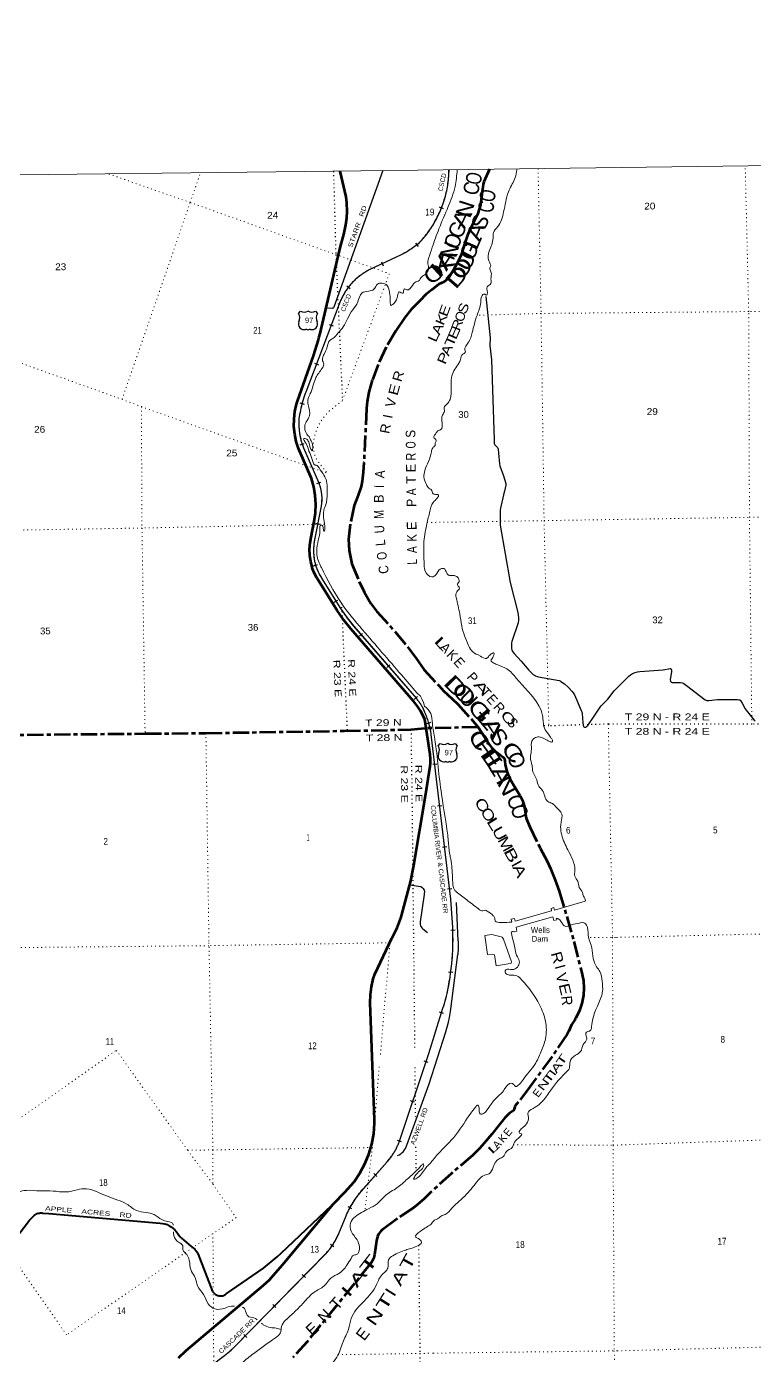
# Model space of a CAD drawing. Header units: feet. Extents: x 246606 to 497223, y 1368 to 189004.
# Drawn here: x 267330 to 286116, y 154683 to 189004 of the extents above; entities that cross this region are included whole.
import ezdxf
from ezdxf.enums import TextEntityAlignment as Align

# ---------------------------------------------------------------- set-up
doc = ezdxf.new("R2010")
doc.units = ezdxf.units.FT
doc.header["$LTSCALE"] = 70
doc.linetypes.add('DOTTED', pattern=[1.5, 0.3, -1.2])
doc.linetypes.add('LONG_DASH_SHORT_DASH', pattern=[9.9, 6, -1.2, 1.5, -1.2])
for name, color, linetype, lineweight in [('11', 7, 'LONG_DASH_SHORT_DASH', 60), ('16', 7, 'Continuous', 25), ('20', 7, 'Continuous', 70), ('26', 7, 'Continuous', 40), ('29', 7, 'Continuous', 25), ('30', 7, 'Continuous', 25), ('34', 7, 'Continuous', 25), ('39', 7, 'Continuous', 13), ('4', 7, 'Continuous', 13), ('42', 7, 'Continuous', 25), ('6', 7, 'DOTTED', 25), ('7', 7, 'DOTTED', 13)]:
    doc.layers.add(name, color=color, linetype=linetype, lineweight=lineweight)
for name, color, linetype in [('12', 7, 'Continuous'), ('27', 7, 'Continuous'), ('40', 7, 'Continuous'), ('41', 7, 'Continuous')]:
    doc.layers.add(name, color=color, linetype=linetype)

msp = doc.modelspace()

# ---------------------------------------------------------------- linework, layer by layer
at = {"layer": '11'}
msp.add_line((278984.72, 170908.08), (277609.21, 170881.47), dxfattribs=at)
for points in [[(279277.59, 185317.32), (279134.28, 184995.85), (279117.25, 184933.76), (279103.26, 184852.81), (279062.83, 184543.03), (279042.78, 184402.6), (279022.84, 184312.24), (278965.75, 184149.26), (278901.59, 184013.13), (278818.8, 183854.14), (278750.93, 183714.8), (278709.87, 183612.77), (278640.79, 183406.53), (278543.23, 183107.61), (278513.63, 183034.94), (278436.38, 182878.19), (278344.14, 182706.81), (278245.06, 182552.12), (278163.25, 182457.9), (278106.51, 182413.04), (278028.72, 182379.79), (277971.23, 182351.87), (277793.71, 182203.4), (277646.71, 182090.18), (277472.66, 181910.72)], [(277472.66, 181910.72), (277255.98, 181698.86), (277092.92, 181492.82), (276859.23, 181145.42), (276609.21, 180720.44), (276404.52, 180277.67), (276252.6, 179868.39), (276166.27, 179559.58), (276119.02, 179317.58), (276101.54, 179137.11), (276038.91, 177744.45), (276017.43, 177494.84), (275991.76, 177259.37), (275969.26, 177129.45), (275887.26, 176897.69), (275788.5, 176633.51), (275685.31, 176153.88), (275639.35, 175761.85), (275652.78, 175471.44), (275728.29, 175125.83), (275911.95, 174672.83), (276040.51, 174406.78), (276218.08, 174101.59), (276372.47, 173898.21), (276840.98, 173375), (277184.4, 172953.84), (277184.4, 172953.84), (277377.65, 172696.02), (277590.53, 172390.26)], [(277590.53, 172390.26), (277977.04, 171975.77), (278095.43, 171848.82), (278310.87, 171644.07), (278465.12, 171499.35), (278808.39, 171122.88), (278984.72, 170908.08)], [(246765.59, 170473.57), (249379.49, 170507.19), (250699.33, 170524.75), (254559.34, 170588.4), (256054.27, 170600.55), (259827.69, 170657.45), (261371.14, 170645.8), (265096.32, 170686.17), (266653.64, 170708.91), (270388.93, 170743.32), (271958.4, 170756.08), (275530.57, 170814.13), (277250.77, 170847.51), (277609.21, 170881.47)], [(278984.72, 170908.08), (279172.08, 170616.49), (279263.54, 170476.19), (279333.22, 170386.8), (279400.15, 170316.6), (279512.66, 170225.5), (279627.65, 170134.59), (279653.86, 170105.74), (279665.11, 170083.7), (279673.93, 170039.58), (279680.79, 169933.98), (279728.28, 169777.21), (279790.25, 169612.97), (279906.34, 169399.06), (280067.48, 169132.38), (280127.6, 169011.02), (280155.74, 168939.06), (280183.22, 168841.65), (280200.59, 168735.29), (280204.55, 168647.14), (280228.83, 168556.32), (280321.12, 168338.82), (280588.48, 167781.01), (280766.49, 167448), (280856.78, 167259.01), (280976.82, 166955.04), (281074.28, 166670.21), (281271.12, 166020.52)], [(281271.12, 166020.52), (281454.01, 165377.2), (281672.02, 164522.59), (281702.61, 164360.32), (281712.9, 164164.51), (281701.31, 163990.79), (281658.91, 163773.67), (281598.67, 163590.26), (281509.01, 163392.11), (281484, 163347.01), (281391.51, 163221.44), (281324.88, 163055.47), (281281.58, 162978.37), (280892.74, 162402.46), (280320.45, 161620.87), (280021.44, 161226.81), (279940.44, 161130.66), (279929.63, 161108.96), (279915.06, 161030.86), (279899.84, 161004.87), (279783.83, 160930.28), (279675.77, 160815.69), (279505.93, 160605.63), (279342.15, 160395.16), (279144.04, 160161.71), (279025.37, 160033.11), (278844.72, 159859.07), (278299.97, 159384.56), (277757.66, 158891.31)], [(277757.66, 158891.31), (277589.03, 158725.84), (277410.46, 158569.87), (277315.29, 158498.76), (276867.36, 158195.2), (276523.35, 157939.79), (276474.72, 157896.06), (276436.77, 157845.35), (276414.64, 157817.23), (276385.95, 157754.59), (276359.35, 157642.1), (276312.38, 157280.68), (276282.42, 157176.01), (276226.15, 157075.83), (276226.15, 157075.83), (274570.83, 155033.26), (274201.3, 154629.92)]]:
    msp.add_lwpolyline(points, dxfattribs=at)
at = {"layer": '16'}
for p, q in [((274350.19, 181593.51), (274401.5, 181652.27)), ((274593.26, 181658.24), (274592.98, 181658.04)), ((274785.35, 181652.36), (274836.74, 181593.51)), ((277956.08, 170429.12), (278007.39, 170487.88)), ((278199.15, 170493.85), (278198.87, 170493.65)), ((278391.24, 170487.97), (278442.63, 170429.12))]:
    msp.add_line(p, q, dxfattribs=at)
for centre, radius, start, end in [((274157.21, 181482.88), 222.05, 332.97043, 29.75871), ((274492.58, 181809.93), 182.07, 239.97227, 303.45418), ((274694.36, 181809.43), 181.52, 236.33975, 300.08743), ((274694.35, 181809.93), 182.07, 236.54582, 236.59441), ((275029.71, 181482.88), 222.05, 150.24129, 207.02957), ((274496.4, 181327.98), 151.42, 159.09177, 283.81923), ((274690.52, 181327.98), 151.42, 256.18077, 20.90823), ((277763.1, 170318.49), 222.05, 332.97043, 29.75871), ((278098.47, 170645.54), 182.07, 239.97227, 303.45418), ((278300.25, 170645.04), 181.52, 236.33975, 300.08743), ((278300.24, 170645.54), 182.07, 236.54582, 236.59441), ((278635.6, 170318.49), 222.05, 150.24129, 207.02957), ((278102.29, 170163.59), 151.42, 159.09177, 283.81923), ((278296.41, 170163.59), 151.42, 256.18077, 20.90823)]:
    msp.add_arc(centre, radius, start, end, dxfattribs=at)
for centre, major_axis, start_param, end_param in [((274551.74, 181129.16), (-19.56, 51.67), 4.95877769, 6.28318531), ((274635.19, 181129.16), (19.56, 51.67), 0, 1.32637542), ((278157.63, 169964.77), (-19.56, 51.67), 4.95877769, 6.28318531), ((278241.08, 169964.77), (19.56, 51.67), 0, 1.32637542)]:
    msp.add_ellipse(centre, major_axis=major_axis, ratio=0.929097, start_param=start_param, end_param=end_param, dxfattribs=at)
at = {"layer": '20'}
for points in [[(275404.03, 183218.84), (275458.1, 183420.83), (275519.38, 183637.24), (275570.73, 183881.61), (275592.36, 184065.55), (275603.17, 184227.86), (275595.96, 184451.48), (275577.94, 184606.58), (275423.04, 185269.62)], [(277606.43, 171106.36), (277555.13, 171219.61), (277496.53, 171333.13), (277412.7, 171463.3), (277315.73, 171583.99), (275695.17, 173450.31), (275519.91, 173671.42), (275348.56, 173919.56), (274862.24, 174701.16), (274819.7, 174768.8), (274755.3, 174892.79), (274714.02, 174997.83), (274704.21, 175022.81), (274698.02, 175047.83), (274664.72, 175182.53), (274642.14, 175345.48), (274636.73, 175509.9), (274648.53, 175673.98), (274672.73, 175815.18), (274756.21, 176218.68), (274787.91, 176443.34), (274795.94, 176670.09), (274780.24, 176896.43), (274740.96, 177119.88), (274681.74, 177328.62), (274348.64, 178104.56), (274289.8, 178290.14), (274250.67, 178480.85), (274231.7, 178674.6), (274233.08, 178869.28), (274254.8, 179062.74), (274296.63, 179252.88), (274320.24, 179331.71), (274734.62, 180504.37), (274864.32, 180914.02), (274876.97, 180963.98), (274908.21, 181080.53), (275404.03, 183218.84)], [(277630.81, 169137.54), (277747.37, 169902.61), (277755.22, 169982), (277756.21, 170093.98), (277745.49, 170205.45), (277606.43, 171106.36)], [(275250.51, 158593.84), (275251.41, 158594.91), (275547.47, 158899.79), (275782.15, 159164.1), (275934.94, 159388.74), (276063.42, 159628.13), (276166.17, 159879.62), (276242.07, 160140.49), (276290.28, 160407.85), (276310.28, 160678.79), (276310.56, 160774.57), (276201.42, 163790.82), (276204.98, 163998.78), (276230.26, 164205.23), (276276.98, 164407.91), (276316.81, 164531.54), (276755.07, 165456.91), (276762.19, 165470.08), (276892.58, 165730.27), (276995.06, 166002.65), (277005.95, 166037.73), (277244.12, 166940.14), (277319.8, 167296.7), (277630.81, 169137.54)], [(271252.01, 154622.64), (271452.05, 154807.81), (273436.66, 156489.59), (273595.82, 156635.73), (273703.65, 156754.59), (273932.64, 157023.38), (275250.51, 158593.84)]]:
    msp.add_lwpolyline(points, dxfattribs=at)
at = {"layer": '26'}
msp.add_lwpolyline([(265102.51, 155164.94), (267405.22, 158171.92), (267453.67, 158230.16), (267521.54, 158297.72), (267523.58, 158299.38), (267547.97, 158317), (267574.07, 158331.97), (267601.59, 158344.13), (267630.23, 158353.34), (267659.68, 158359.52), (267689.62, 158362.58), (267719.71, 158362.49), (267749.62, 158359.26), (267903.71, 158346.1), (270775.01, 158100.83), (270836.45, 158093.49), (270896.78, 158079.76), (270955.34, 158059.81), (271011.5, 158033.84), (271064.64, 158002.14), (271114.17, 157965.07), (271159.56, 157923.01), (271200.3, 157876.45), (271227.62, 157837.69), (271244.12, 157812.52), (271261.85, 157787.69), (271262.34, 157787.01), (271295.55, 157747.95), (271332.67, 157712.58), (271571.87, 157506.31), (271642.67, 157451.61), (271671.95, 157424.66), (271698.26, 157394.8), (271721.3, 157362.34), (271740.82, 157327.66), (271748.16, 157311.96), (272133.04, 156333.73), (272138.17, 156325.4), (272152.5, 156305.52), (272168.84, 156287.25), (272186.99, 156270.79), (272206.77, 156256.32), (272227.95, 156243.99), (272250.3, 156233.94), (272273.59, 156226.28), (272297.54, 156221.1), (272321.9, 156218.46), (272346.41, 156218.37), (272370.8, 156220.85), (272394.79, 156225.86), (272418.12, 156233.35), (272440.54, 156243.24), (272461.81, 156255.42), (272481.69, 156269.75), (273443.33, 156939.58), (273798.55, 157228.2), (273902.05, 157324.79), (275200.51, 158553.21), (275250.51, 158593.84)], dxfattribs=at)
at = {"layer": '29'}
for p, q in [((278468.89, 165394.35), (278425.66, 166381.99)), ((278273.73, 163563.21), (278459.64, 165039.77)), ((277146.12, 160115.59), (277722.94, 161695.15))]:
    msp.add_line(p, q, dxfattribs=at)
for points in [[(276523.07, 185283.16), (275257.81, 181757.58), (275248.66, 181741.95), (275239.37, 181734.51), (275228.21, 181728.93), (275213.71, 181725.16), (275059.46, 181732.83)], [(279179.89, 182029.17), (279294.11, 180967.32), (279290.24, 180763.76), (279328.84, 180396.66), (279399.2, 178339.93)], [(279399.2, 178339.93), (279398.27, 178240.27), (279403.8, 178216.34), (279412.98, 178199.78), (279483.89, 178130.05), (279493.91, 178115.12), (279501.26, 178089.36), (279512.23, 177984.74), (279538.05, 177710.25), (279546.76, 177657.98), (279637.68, 177399.4), (279697.14, 177199.55), (279698.98, 177173.79), (279696.33, 177157.15), (279662.17, 177006.74)], [(279662.17, 177006.74), (279640.1, 176909.57), (279559.21, 176566.47), (279551.73, 176511.02), (279550.94, 176171.72), (279556.08, 176123.97), (279811.27, 174646.89), (280011.46, 173867.58), (280025.45, 173742.46), (280025.45, 173668.85), (280017.72, 173607.52), (279857.17, 173119.5), (279848.9, 173083.62), (279842.85, 172999.87), (279844.3, 172942.83), (279856.25, 172903.26), (279875.57, 172863.7), (279911.54, 172807.95), (280093.11, 172613.31), (280248.1, 172431.69)], [(280248.1, 172431.69), (280286.8, 172386.34), (280406.16, 172270.19), (280436.51, 172249.02), (280465.02, 172233.38), (280510.08, 172215.9), (280546.97, 172205.32), (281076.53, 172112.84), (281105.96, 172101.79), (281123.54, 172092.88), (281212.63, 172028.18), (281307.09, 171938.54), (281414.93, 171827.58), (281438.84, 171796.3), (281468.5, 171746.04), (281648.5, 171339.89), (281658.63, 171307.68), (281668.45, 171261.02), (281686.79, 171019.02), (281699.09, 170948.81), (281713.8, 170919.37), (281727.19, 170911.94), (281748.75, 170906.49), (281763.46, 170908.33), (281780.01, 170919.37), (281794.72, 170932.25), (281813.83, 170951.71), (281976.9, 171196.61), (282131.29, 171429.14), (282158.09, 171463.57), (282331.3, 171633.83), (282500.44, 171848.45), (282786.59, 172140.8)], [(282786.59, 172140.8), (282873.02, 172229.11), (282916.61, 172262.81), (282968.1, 172292.26), (283041.67, 172325.39), (283100.7, 172340.57), (283155.69, 172347.47), (283757.76, 172390.9), (283943.17, 172428.04), (283952.96, 172427.53), (283958.48, 172422), (283971.35, 172401.76), (283975.03, 172390.72), (283973.47, 172349.24), (283945.43, 172133.73), (283951.12, 172099.94), (283956.64, 172088.9), (283969.52, 172074.18), (283975.96, 172067.74), (283995.88, 172062.87), (284207.52, 172063.56), (284252.74, 172057.62), (284273.9, 172049.33), (284296.88, 172035.53), (284360.78, 171983.99), (284843.12, 171612.25), (284867.03, 171603.05), (284887.18, 171597.73), (284936.91, 171595.69), (285163.31, 171624.23), (285677.3, 171621.02), (285715.79, 171618.69), (285738.78, 171614.09), (285757.17, 171597.53), (285804.36, 171531.54), (285879.47, 171386.81), (285907.31, 171347.47), (286111.2, 171086.83), (286131.43, 171072.11)], [(277217.86, 166840.25), (277501.94, 166789.81), (277539.12, 166767.49), (277565.14, 166741.45), (277591.17, 166700.52), (277598.6, 166678.2), (277591.17, 166585.19), (277490.78, 165878.32), (277490.78, 165811.35), (277498.22, 165777.87), (277527.96, 165729.5), (277557.71, 165699.74), (277674.54, 165605.16)], [(278468.89, 165394.35), (278473.32, 165205.44), (278459.64, 165039.77)], [(277722.94, 161695.16), (278152.86, 163041.8), (278220.78, 163288.1), (278248.37, 163409.13), (278273.73, 163563.21)]]:
    msp.add_lwpolyline(points, dxfattribs=at)
msp.add_arc((276740.39, 160235.56), 423.09, 292.68008, 343.52804, dxfattribs=at)
at = {"layer": '34'}
for p, q in [((278093.11, 184300.43), (277990.08, 184340.67)), ((277368.33, 183409.79), (277439.32, 183324.97)), ((276486.72, 182928.91), (276534, 182828.92)), ((275596.04, 182309.48), (275684.47, 182243.04)), ((275140.88, 181311.97), (275244.24, 181272.59)), ((274761.56, 180309.1), (274864.92, 180269.71)), ((274385.9, 179285.27), (274492.48, 179255.67)), ((274393.19, 178199.26), (274498.15, 178234.15)), ((274819.11, 177198.89), (274922.83, 177237.3)), ((274791.35, 176175.34), (274899.86, 176153.87)), ((274733.63, 175079.16), (274840.64, 175107.15)), ((275269.43, 174134.58), (275363.35, 174193.01)), ((275920.78, 173257.43), (276004.3, 173329.95)), ((276625.74, 172449.54), (276709.26, 172522.06)), ((277335.66, 171627.98), (277419.18, 171700.5)), ((277765.55, 171026.41), (277659.61, 170994.6)), ((277921.96, 169957.39), (277812.13, 169944.29)), ((278047.9, 168878.92), (277938.07, 168865.83)), ((278177.41, 167814.56), (278067.58, 167801.47)), ((278303.35, 166736.09), (278193.52, 166723)), ((278389.79, 165662.85), (278279.23, 165659.53)), ((278331.67, 164571.24), (278221.94, 164585.17)), ((278093.37, 163518.09), (277987.76, 163550.95)), ((277694.82, 162247.72), (277590, 162283.02)), ((277345.78, 161219.55), (277240.96, 161254.86)), ((277006.02, 160202.59), (276901.2, 160237.9)), ((276373.65, 159304.54), (276290.71, 159377.72)), ((275728.1, 158467.63), (275630.98, 158520.57)), ((275261.41, 157483.48), (275170.42, 157546.37)), ((274525.86, 156692.4), (274446.75, 156769.71)), ((273765.07, 155917.7), (273685.97, 155995.01)), ((273017.52, 155149.06), (272938.41, 155226.37))]:
    msp.add_line(p, q, dxfattribs=at)
at = {"layer": '34', "lineweight": 13}
for p, q in [((276867.58, 183046.96), (276173.22, 182718.58)), ((275425.72, 181901.96), (274535.79, 179566.29)), ((274477.53, 178123.84), (274863.91, 177238.13)), ((274925.06, 176575.62), (274770.42, 175793.81)), ((274945.26, 174756.91), (275431.04, 173976.1)), ((278075.92, 163650.86), (277716.87, 162496.95)), ((277711.23, 162472.22), (276943.83, 160193.73)), ((275578.36, 158291.6), (275388.37, 157827.94)), ((275059.89, 157319.1), (272681.24, 154885.26))]:
    msp.add_line(p, q, dxfattribs=at)
at = {"layer": '34'}
for points in [[(277454.16, 183405.08), (277491.06, 183442.46), (277528.93, 183484.22), (277554.38, 183520.11), (277586.07, 183557.01), (277616.76, 183594.46), (277646.67, 183632.31), (277676.37, 183670.73), (277705.07, 183709.72), (277732.99, 183749.1), (277760.5, 183789.25), (277787.02, 183829.58), (277813.14, 183870.29), (277838.47, 183911.77), (277862.81, 183953.44), (277886.55, 183995.67), (277909.69, 184038.1), (277932.04, 184081.29), (277953.61, 184124.47), (277974.37, 184168.41), (277994.36, 184212.36), (278013.74, 184256.87), (278032.13, 184301.55), (278049.73, 184346.62), (278066.75, 184391.88), (278082.77, 184437.7), (278098.19, 184483.71), (278112.64, 184529.89), (278126.49, 184576.26), (278139.16, 184623), (278151.23, 184669.93), (278162.53, 184716.85), (278173.02, 184764.13), (278182.54, 184811.6), (278191.27, 184859.44), (278199.4, 184907.08), (278206.35, 184955.09), (278212.52, 185003.08), (278218.1, 185051.27), (278222.7, 185099.22), (278226.3, 185147.77), (278229.33, 185196.09), (278231.18, 185244.4), (278232.63, 185292.69), (278233.56, 185304.34)], [(277454.16, 183405.14), (277333.74, 183314.16), (277300.1, 183289.73), (277266.07, 183266.18), (277231.87, 183243.07), (277196.93, 183220.42), (277161.95, 183198.51), (277126.45, 183177.17), (277090.35, 183156.6), (277054.3, 183136.56), (277017.73, 183117.08), (276980.57, 183098.38), (276943.44, 183080.22), (276906.03, 183062.7), (276868.04, 183045.96), (276173.7, 182717.59), (276156.06, 182708.62), (276132.14, 182695.88), (276108.25, 182682.79), (276084.88, 182669.33), (276061.62, 182655.32), (276038.61, 182641.05), (276015.76, 182626.38), (275993.37, 182611.19), (275971.02, 182595.66), (275949.04, 182579.81), (275927.39, 182563.5), (275906.1, 182546.88), (275885, 182529.84), (275864.12, 182512.55), (275843.71, 182494.75), (275823.52, 182476.69), (275803.67, 182458.16), (275784.03, 182439.37), (275764.92, 182420.22), (275746.04, 182400.8), (275727.54, 182381.08), (275709.35, 182360.88), (275691.59, 182340.51), (275674.03, 182319.75), (275657.02, 182298.75), (275640.2, 182277.36), (275623.95, 182255.73), (275607.93, 182233.85), (275592.35, 182211.78), (275577.09, 182189.27), (275562.41, 182166.53), (275548.01, 182143.66), (275533.93, 182120.34), (275520.34, 182097), (275507.13, 182073.34), (275494.44, 182049.29), (275482.08, 182025.29), (275470.12, 182000.97), (275458.67, 181976.27), (275447.57, 181951.6), (275436.9, 181926.77), (275426.74, 181901.56), (274536.82, 179565.9), (274522.24, 179526.99), (274503.76, 179473.87), (274485.91, 179420.67), (274468.92, 179366.7), (274452.95, 179312.91), (274437.88, 179258.66), (274424.06, 179203.92), (274410.91, 179149.4), (274398.68, 179094.44), (274387.68, 179038.98), (274377.36, 178983.75), (274368.01, 178928.38), (274359.89, 178872.56), (274359.37, 178863.7), (274357.78, 178833.47), (274356.9, 178803.33), (274356.41, 178773.15), (274356.46, 178743.01), (274357.12, 178712.74), (274358.27, 178682.67), (274359.87, 178652.4), (274362.11, 178622.38), (274364.79, 178592.17), (274368.12, 178562.22), (274371.84, 178532.22), (274376.04, 178502.43), (274380.84, 178472.51), (274386.3, 178442.83), (274392.07, 178413.29), (274398.45, 178383.62), (274405.26, 178354.3), (274412.6, 178325.01), (274420.66, 178295.81), (274428.97, 178266.9), (274437.84, 178238.02), (274447.4, 178209.25), (274457.23, 178180.75), (274467.54, 178152.45), (274478.55, 178124.26)], [(274478.55, 178124.26), (274864.93, 177238.55), (274872.41, 177219.68), (274879.41, 177200.76), (274886.1, 177181.72), (274892.62, 177162.47), (274898.65, 177143.16), (274904.33, 177123.82), (274909.83, 177104.31), (274914.86, 177084.7), (274919.52, 177065.09), (274923.91, 177045.24), (274927.88, 177025.47), (274931.64, 177005.61), (274934.98, 176985.58), (274937.9, 176965.64), (274940.49, 176945.56), (274942.83, 176925.52), (274944.75, 176905.29), (274946.35, 176885.19), (274947.53, 176864.92), (274948.41, 176844.77), (274948.96, 176824.5), (274949.11, 176804.31), (274948.89, 176784.1), (274948.41, 176763.91), (274947.46, 176743.65), (274946.25, 176723.41), (274944.63, 176703.26), (274942.74, 176683.13), (274940.35, 176663.04), (274937.7, 176642.98), (274934.74, 176623.04), (274931.42, 176603.08), (274927.69, 176583.2), (274926.14, 176575.41), (274771.5, 175793.59), (274768.25, 175778.73), (274763.37, 175753.59), (274758.73, 175728.22), (274754.58, 175702.9), (274750.93, 175677.49), (274747.74, 175652.12), (274744.95, 175626.59), (274742.49, 175601.04), (274740.68, 175575.46), (274739.2, 175549.85), (274738.24, 175524.15), (274737.6, 175498.43), (274737.57, 175472.81), (274737.87, 175447.16), (274738.62, 175421.56), (274739.91, 175395.86), (274741.59, 175370.34), (274743.66, 175344.66), (274746.27, 175319.21), (274749.27, 175293.61), (274752.81, 175268.25), (274756.68, 175242.85), (274760.95, 175217.64), (274765.74, 175192.34), (274771.07, 175167.26), (274776.68, 175142.3), (274782.81, 175117.24), (274789.28, 175092.49), (274796.22, 175067.79), (274800.93, 175052.24), (274811.43, 175024.82), (274822.51, 174997.76), (274834.07, 174970.87), (274845.99, 174943.95), (274858.48, 174917.42), (274871.39, 174891.22), (274884.68, 174864.99), (274898.52, 174839.16), (274912.8, 174813.64), (274927.59, 174788.16), (274942.74, 174763.17), (274946.2, 174757.49), (275431.96, 173976.7), (275602.88, 173729.18), (275773, 173514.88), (277392.07, 171650.27), (277405.85, 171634.1), (277419.17, 171617.72), (277432.21, 171601.1), (277445.15, 171584.23), (277457.65, 171567.13), (277469.79, 171549.89), (277481.83, 171532.39), (277493.42, 171514.67), (277504.66, 171496.81), (277515.7, 171478.61), (277526.29, 171460.37), (277536.71, 171441.96), (277546.77, 171423.24), (277556.39, 171404.46), (277565.73, 171385.45), (277574.81, 171366.37), (277583.53, 171346.97), (277604.04, 171299.45)], [(277713.2, 162481.46), (278074.87, 163651.2), (278095.68, 163713.47), (278114.96, 163775.85), (278133.15, 163838.59), (278150.77, 163901.93), (278166.84, 163965.4), (278181.73, 164028.89), (278196.02, 164092.96), (278203.22, 164129.35), (278219.65, 164213.92), (278240.6, 164329.52), (278259.43, 164446.33), (278275.58, 164562.99), (278290.38, 164679.59), (278303.08, 164797.4), (278313.79, 164914.42), (278322.44, 165032), (278328.35, 165150.09), (278332.96, 165267.43), (278335.5, 165385.32), (278335.3, 165503.73), (278333.8, 165621.39), (278330.27, 165738.92), (278324, 165856.97), (278280.69, 166464.89), (277773.33, 170720.86), (277769.02, 170753.5), (277763.98, 170785.86), (277758.39, 170818.16), (277752.39, 170850.59), (277745.68, 170882.74), (277738.43, 170914.63), (277730.77, 170946.66), (277722.41, 170978.41), (277713.49, 171009.9), (277704.01, 171041.5), (277693.99, 171072.68), (277683.62, 171103.79), (277672.5, 171134.81), (277660.87, 171165.39), (277648.66, 171195.91), (277636.12, 171226.18), (277622.82, 171256.36), (277609.2, 171286.11), (277604.04, 171299.46)], [(276907.46, 160103.36), (276917.02, 160126.06), (276926.16, 160149.12), (276934.9, 160172.14), (276942.79, 160194.09), (277713.2, 162481.51)], [(270003.33, 152839.45), (272441.84, 154683.45), (272484.49, 154716.47), (272526.14, 154750.28), (272567.24, 154784.83), (272608.2, 154820.05), (272648.17, 154856.06), (272680.47, 154886.05), (275059.09, 157319.86), (275079.06, 157341.33), (275098.42, 157363.13), (275117.42, 157385.29), (275136.3, 157407.8), (275154.56, 157430.64), (275172.36, 157453.71), (275190, 157477.12), (275207.06, 157500.87), (275223.64, 157524.86), (275239.96, 157549.3), (275255.69, 157573.85), (275271.17, 157598.62), (275286.16, 157623.84), (275300.56, 157649.18), (275314.59, 157674.86), (275328.26, 157700.64), (275341.45, 157726.89), (275354.16, 157753.12), (275366.39, 157779.81), (275378.14, 157806.49), (275387.35, 157828.36), (275577.35, 158292.04), (275597.36, 158336.31), (275618.27, 158379.87), (275639.95, 158423.09), (275662.24, 158466.34), (275685.43, 158508.89), (275709.27, 158550.83), (275733.73, 158592.8), (275759.09, 158634.08), (275785.1, 158674.76), (275811.99, 158715.36), (275839.4, 158755.1), (275867.33, 158794.62), (275896.27, 158833.7), (275925.74, 158871.93), (275955.97, 158909.81), (275986.61, 158947.23), (276018.25, 158984.18), (276029.84, 158997.42), (276637.19, 159685.74), (276687.17, 159747.42), (276703.08, 159766.44), (276718.45, 159785.69), (276733.52, 159805.23), (276748.44, 159825.05), (276762.85, 159845.13), (276776.84, 159865.38), (276790.7, 159885.92), (276804.04, 159906.72), (276816.97, 159927.68), (276829.66, 159949.02), (276841.85, 159970.43), (276853.82, 159992.02), (276865.35, 160013.97), (276876.38, 160035.98), (276887.1, 160058.27), (276897.49, 160080.63), (276907.46, 160103.36)]]:
    msp.add_lwpolyline(points, dxfattribs=at)
at = {"layer": '34', "lineweight": 13}
for points in [[(275602, 173728.52), (275772.15, 173514.18), (277391.24, 171649.55)], [(277774.42, 170721), (278281.79, 166464.99), (278325.1, 165857.04)], [(276688.02, 159746.72), (276638.03, 159685.03), (276030.67, 158996.69)]]:
    msp.add_lwpolyline(points, dxfattribs=at)
for centre, radius, start, end in [((275458.36, 185337.89), 2775.64, 316.06841, 359.36216), ((275923.73, 185223.27), 2372.16, 293.44622, 310.16316), ((276870.61, 181329.79), 1554.06, 116.66391, 158.39671), ((277554.66, 178426.54), 3226.86, 159.31624, 172.05298), ((276086.72, 178762.85), 1731.42, 176.36331, 201.6579), ((273790.01, 176804.93), 1157.98, 348.57842, 21.96857), ((276208.04, 175479.36), 1471.61, 167.66184, 196.88675), ((276373.15, 175643.93), 1680.97, 200.62212, 211.84878), ((311677.88, 198823.09), 43945.49, 214.4304, 214.82268), ((276473.18, 170858.17), 1212.07, 21.28234, 40.76163), ((275906.72, 170485.11), 1882.54, 7.19857, 25.68541), ((271580.4, 165460.42), 6756.35, 348.63606, 3.36544), ((274524.48, 164860.51), 3751.8, 341.19076, 348.75889), ((275606.63, 160662.27), 1416.91, 319.74742, 340.69022), ((278113.15, 157163.18), 2774.62, 138.63773, 156.00254), ((273838.63, 158467.93), 1676.69, 316.75058, 337.56116), ((270569.08, 157131.17), 3083.07, 307.41987, 313.2422)]:
    msp.add_arc(centre, radius, start, end, dxfattribs=at)
at = {"layer": '39'}
msp.add_line((281748.77, 166418.26), (280960.35, 166185.29), dxfattribs=at)
msp.add_lwpolyline([(277402.31, 171799.17), (277497.12, 171710.68), (277544.52, 171622.19), (277572.97, 171543.18), (277601.93, 171455.9)], dxfattribs=at)
msp.add_lwpolyline([(279223.44, 165040.93), (279154.41, 165530.45), (279337.37, 165555.2), (279575.81, 165497.95), (279604.19, 165484.22), (279643.16, 165432.28), (279848.36, 164851.8), (279840.79, 164815.36), (279814.78, 164802.89), (279446.99, 164743.28), (279408.93, 165027.36)], close=True, dxfattribs=at)
for points in [[(278444.58, 185306.77), (278388.48, 184870.69), (278214.17, 184353.57), (277972.15, 183778.98), (277801.3, 183304.29), (277712.2, 183040.66), (277685.69, 182915.15), (277705.69, 182776.15), (277680.81, 182678.92), (277623.28, 182613.53), (277527.65, 182535.5), (277485.99, 182488.5), (277473.21, 182444.82), (277466.04, 182443.36)], [(279990.78, 185326.22), (279926.76, 185059.58), (279842.32, 184898.95), (279767.99, 184734.43), (279644.05, 184215.98), (279488.09, 183832.33), (279383.34, 183683.53), (279371.17, 183540.05), (279272.95, 183205.64), (279258.2, 182955.15), (279308.49, 182810.52), (279284.86, 182769.82), (279316.4, 182671.35), (279314.98, 182477.56), (279312.45, 182366.51), (279220.88, 182286.52), (279213.8, 182213.76), (279225.04, 182127.12), (279205.66, 182070.34), (279138.85, 182095.65), (279079.14, 182042.34), (279051.19, 181874.42), (278956.97, 181542.09), (278832, 181100.33), (278793.55, 180964.56), (278667.52, 180750.87), (278642.29, 180679.88), (278653.61, 180587.19), (278593.77, 180543.97), (278527.2, 180401.75), (278338.31, 180070.12), (278287.14, 179681.87), (278261.03, 179376.72), (278184.07, 179258.58), (278104.8, 179162.61), (278116.06, 179073.96), (278063.08, 178970.28), (278055.78, 178764.3), (278017.81, 178592.2), (277945.72, 178560.93), (277892.28, 178491.56), (277870.5, 178463), (277843.18, 178398.03), (277900.71, 178314.05), (277879.53, 178241.09), (277872.29, 178180.44), (277812.62, 178125.11), (277779.82, 178017.68), (277607.06, 177534.89), (277587.08, 177373.13), (277648.15, 177176.17), (277713.89, 177080.2), (277768.67, 177050.69), (277824.59, 176936.41), (277905.36, 176921.38), (277964.06, 176900), (277934.8, 176828.94), (277823.52, 176716.38), (277728.44, 176448.63), (277652.34, 176116.55), (277582.12, 175647.29), (277588.26, 175191.21), (277621.89, 174937.35), (277793.06, 174790.36), (277893.07, 174842.21), (278001.84, 174991.07), (278098.34, 175004.52), (278174.34, 174894.56), (278239.68, 174828.86), (278364.62, 174824.54), (278449.74, 174785.35), (278480.6, 174737.34), (278495.64, 174666.9), (278452.13, 174607.76), (278503.91, 174501.5), (278432.67, 174407.66), (278420.61, 174256.11), (278510.89, 173833.49), (278561.39, 173523.35), (278739.41, 173017.17), (278844.37, 172851.1), (279043.16, 172746.88), (279199.06, 172686.48), (279264.7, 172747.94), (279350.4, 172815.74), (279392.52, 172828.43), (279387.3, 172767.81), (279328.32, 172660.01), (279314.58, 172633.58), (279392.03, 172566.03), (279493.4, 172516.98), (279728.41, 172415.28), (279967.28, 172176.38), (280550.9, 171463.9), (280646.99, 171208.89), (280697.68, 170884.63), (280798.44, 170730.6)], [(277466.04, 182443.36), (277349.07, 182390.96), (277225.24, 182234.68), (277146.89, 182201.78), (277072.18, 182225.37), (277062.43, 182178.91), (277046.75, 182116.27), (277002.36, 182125.99), (276949.78, 182153.8), (276914.01, 182082.93), (276876.7, 181943.48), (276798.84, 181842.02), (276738.66, 181803.22), (276717.81, 181903.88), (276700.03, 182139.67), (276634.33, 182314.57), (276506.95, 182378.06), (276388.26, 182350.88), (276296.49, 182221.08), (276153.79, 182171.52), (275980.86, 182121.72), (275879.72, 181891.01), (275748.15, 181690.3), (275614.78, 181459.33), (275505.45, 181246.71), (275371.54, 181092.36), (275235.54, 180948.08), (275153.29, 180897), (275109.7, 180791.79), (275020.89, 180564.62), (274974.81, 180463.93), (274965.37, 180399.41), (275000.42, 180286.76), (274934.94, 180143.06), (274785.47, 179907.92), (274653.15, 179527.74), (274595.65, 179394.18), (274596.77, 179234.88), (274632.99, 178954.88), (274547.49, 178792.86), (274515.8, 178713.96), (274551.6, 178494.45), (274619.84, 178415.54)], [(274619.84, 178415.54), (274647.05, 178359.77), (274700.25, 178243.25), (274715.12, 178134.47), (274699.6, 178049.65), (274658.88, 178109.82), (274611.38, 178274.79), (274540.27, 178358.9), (274489.86, 178364.54), (274545.19, 178231.9), (274619.06, 178040.93), (274696.97, 177849.99), (274782.8, 177677.27), (274829.23, 177665.55), (274867.75, 177622.71)], [(274867.75, 177622.71), (274909.1, 177556.69), (275074.02, 177264.58), (275089.64, 177048.93), (275067.82, 176711.99), (275000.78, 176503.75), (274996.99, 176309.97), (275012, 176216.44)], [(275012, 176216.44), (275027.52, 176060.9), (275014.07, 175968.03), (274985.32, 176044.42), (274964.65, 176118.87), (274928.33, 176126.64), (274897, 175997.32), (274860.52, 175740.93), (274818.25, 175448.18), (274897.14, 175116.1), (274938.12, 175032.57)], [(274938.12, 175032.57), (275440.52, 174135.87), (276001.61, 173424.57), (277005.11, 172261.12), (277402.31, 171799.17)], [(278329.3, 166909.76), (278322.61, 167030.34), (278278.01, 167500.02), (278254.23, 167620.8), (278215.27, 167971.47), (278039.96, 169174.05), (277953.9, 169881.33), (277865.66, 170600.69), (277803.79, 171007.56), (277760.06, 171263.3), (277601.93, 171455.9)], [(280798.44, 170730.6), (280874.45, 170620.64), (280905.58, 170552.45), (280893.77, 170532.1), (280827.18, 170541.27), (280768.34, 170572.75), (280697.32, 170612.13), (280553.71, 170656.56), (280443.31, 170628.79), (280371.85, 170551.09), (280357.2, 170441.89), (280357.15, 170296.57), (280333.3, 170122.65), (280376.27, 169923.42), (280400.7, 169754.21), (280496.11, 169549.65), (280552.71, 169384.92), (280640.69, 169283.2), (280783.6, 168990.49), (280901.16, 168935.61), (281009.25, 168836.19), (281142.51, 168662.43), (281131.05, 168466.49), (281114.61, 168341.11), (281143.67, 168127.56), (281301.99, 167738.18), (281480.36, 167205.77), (281482.34, 167058.45), (281554.56, 166930.27), (281596.98, 166771.4), (281677.34, 166637.28), (281706.81, 166542.82), (281741.8, 166486.79), (281752.61, 166432.45), (281748.74, 166420.28)], [(278421.91, 166656.12), (278416.12, 166660.63), (278339.04, 166804.29), (278329.3, 166909.76)], [(279852.71, 165875.21), (279572.9, 165863.25), (279427.31, 165905.64), (279412.24, 165978.09), (279377.16, 166040.18), (279222.46, 166161.15), (279169.78, 166184.64), (279105.58, 166165.59), (278998.17, 166214.56), (278690.91, 166446.45), (278421.91, 166656.12)], [(281009.49, 165976.05), (281068.27, 165948.61), (281146.01, 165858.86), (281205.5, 165778.94), (281262.1, 165763.58), (281396.46, 165807.84), (281597.29, 165850.99), (281693.73, 165868.48), (281738.36, 165844.88), (281808.35, 165732.82), (281831.83, 165484.87), (281920.13, 165209.57), (281954.01, 164937.55), (282043.59, 164716.77), (282129.82, 164594.84), (282185.55, 164345.33), (282195.12, 164083.06), (282166.55, 163961.56), (281920.55, 163233.52), (281858.42, 163061.09), (281782.25, 163033.79), (281767.04, 162966.97), (281788.78, 162848.18), (281700.01, 162709.69), (281629.9, 162531.1), (281500.25, 162436.45), (281357.44, 162272.99), (281339.55, 162105.21), (281238.54, 161978.67), (280810.44, 161462.05), (280590.52, 161190.55), (280402.94, 161060.78), (280267.66, 160935.77), (280285.1, 160837.11), (280233.04, 160664.82), (280117.79, 160548.17), (280046.38, 160466.44), (280050.98, 160424.12), (280101.54, 160408.67), (280024.55, 160292.55), (279905.52, 160157.68), (279868.59, 160058.26), (279707.02, 159940.97), (279638.14, 159820.92), (279526.16, 159760.83), (279371.93, 159546.75), (279271.54, 159373.79), (279139.15, 159333.6), (278993.72, 159214.51), (278686.5, 158844.91), (278308.64, 158486.43), (278133.6, 158322.53), (278029.43, 158280.71), (277937.72, 158210.81), (277861.66, 158175.44), (277767.7, 158067.04)], [(277747.9, 159640.71), (277935.52, 159869.94), (278412.01, 160383.19), (278795.26, 160939.55), (278914.03, 161094.6), (278977.79, 161145.95), (279004.56, 161101.91), (279007.83, 161009.11), (279057.46, 160912.91), (279121.66, 160931.97), (279276.37, 161109.73), (279456.58, 161338.29), (279661.23, 161547.02), (279844.27, 161715.07), (279901.09, 161683.57), (279952.14, 161631.8), (280044.15, 161679.5), (280153.03, 161820.28), (280450.07, 162197.82), (280602.88, 162516.84), (280723.14, 162859.62), (280721, 163317.78), (280572.4, 163733.54), (280108.4, 164387.13), (279986.21, 164486.35), (279822.85, 164502.25), (279717.73, 164531.07), (279680.75, 164585.05), (279698.11, 164641.81), (279871.27, 164646.23), (279997.24, 164714.59), (280051.97, 164838.48), (279997.74, 164977), (279904.19, 165343.06), (279851.07, 165548.2), (279852.02, 165626.93), (279892.3, 165627.49), (279924.55, 165625.92)], [(277747.9, 159640.71), (277705.48, 159601.64), (277622.48, 159513.56), (277380.55, 159247.43), (277324.25, 159230.84), (277353.91, 159311.74), (277479.89, 159447.87), (277579.59, 159595.89), (277573.31, 159630.12), (277525.21, 159593.43), (277377.18, 159440.99), (277154.97, 159235.51), (276890.59, 159011.54), (276587.78, 158807.43), (276379.69, 158600.05), (276158.96, 158471.21), (275809.85, 158260.67), (275688.09, 158098.36), (275707.65, 157894.84), (275878.73, 157634.09), (275922.51, 157424.72), (275846.9, 157289), (275756.39, 157266.08), (275704.56, 157187.02), (275592.95, 157012.69), (275505.16, 156888.96), (275342.75, 156776.73), (275142.27, 156633.95), (275038.42, 156502.03), (274779.69, 156332.55), (274477.48, 156043.74), (274255.44, 155814.07), (274017.25, 155590.32), (273907.54, 155432.13), (273882.52, 155264.56), (273756.46, 155140.52), (273195.15, 154734.67), (272892.68, 154482.16), (272766.6, 154360.14), (272601.99, 154274.11), (272381.67, 154086.8), (272233.23, 153992.83), (272159, 153947.86), (272020.21, 153914.47), (271951.85, 153893.75), (271785.42, 153779.47), (271524.94, 153571.66), (271402.17, 153552.52), (271331.9, 153517.66), (271243.84, 153432.25), (270656.33, 153028.2), (270350.28, 152711.13), (270091.85, 152499.31), (269934.02, 152308.48), (269735.76, 152135.46), (269596.05, 151946.78), (269202.9, 151409.21), (268933.53, 151033.96), (268543, 150409.69), (268289.56, 150060.78), (268146.52, 149771.25), (268060.84, 149635.45), (267805.47, 149274.43), (267675.93, 149071.72), (267618.31, 148956.31), (267598.53, 148651.41), (267619.01, 148363), (267708.61, 147860.05), (267739.18, 147523.54), (268023.38, 146360.29), (268084.36, 145997.81), (268020.13, 145101.94), (268013.53, 144894.19), (268107.55, 144703.38), (268201.73, 144490.39), (268413.89, 144117.04), (268500.85, 143998.93), (268525.49, 144005.02), (268577.03, 144126.44), (268676.06, 144082.88), (268714.05, 143837.17), (268818.19, 143640.39), (268962.47, 143466.13), (269028.34, 143267.03), (269066.15, 143047.53), (269177.03, 142752), (269219.53, 142437.77), (269303.04, 142309.39), (269320.52, 142115.94), (269390.72, 141874.53), (269386.61, 141598.23), (269368.37, 141325.85), (269361.7, 140841.83), (269276.3, 140377.33), (269162.92, 139882.36), (269010.5, 139493.94), (268920.7, 139266.33)], [(265426.78, 159521.82), (265451.44, 159418.63), (265537.24, 159261.35), (265636.99, 159105.56), (265812.74, 159040.45), (266226.44, 158947.02), (266398, 158904.05), (266620.33, 158805.03), (266817.61, 158830.83), (267107.2, 158907.8), (267324.54, 158945.86), (267669.19, 158930.52), (268013.74, 158929.28), (268344.35, 158903.74), (268634.09, 158960.54), (268873.67, 158986.69), (269150.29, 158904.24), (269681.66, 158694.81), (269918.12, 158591.87), (270163.09, 158424.48), (270417.3, 158376.13), (270621.2, 158319.31), (270823.26, 158191.54), (270974.19, 158140.22), (271113.06, 158067.77), (271118.04, 158044.63)], [(277767.71, 158067.05), (277490.87, 157883.13), (277372.99, 157741.01), (277441.79, 157699.22), (277523.05, 157605.11), (277400.87, 157501.27), (277115.44, 157404.17), (276782.02, 157256.27), (276673.96, 157150.53), (276663.06, 156981.06), (276627.44, 156888.01), (276505.36, 156770.05), (276364.12, 156512.8), (276050.73, 156092.83), (275840.76, 155867.29), (275711.38, 155640.39), (275638.83, 155355.47), (275490.08, 155019.51), (275341.62, 154641.21), (275249.81, 154517.46), (275161.8, 154426), (274943.05, 154301.21), (274705.71, 154242.82), (274484.29, 154212.78), (274355.47, 154193.59), (274166.64, 154113.41), (273965.79, 154023.05), (273806.74, 154005.62), (273566.03, 153852.42), (273473.59, 153817.39), (273354.57, 153838.61), (273305.02, 153721.24), (273217.15, 153609.62), (272994.78, 153428.34), (272904.41, 153385.26), (272794.08, 153315.8), (272651.37, 153266.24), (272403.12, 153040.39), (272219.47, 152794.89), (272001.11, 152615.66), (271868.71, 152533.93), (271748.47, 152440.19), (271487.52, 152300.94), (271341.55, 152142.46), (271283.43, 152097.63), (271173.47, 151975.74), (271081.42, 151886.27), (270892.67, 151793.99), (270640.19, 151596.33), (269734, 150572.95), (269084, 149681.95), (268872.72, 149363.77), (268849.61, 149210.32), (268858.49, 149093.44), (268785, 148943.62), (268708.08, 148707.06), (268601.7, 148361.36), (268562.93, 147856.91), (268661.02, 147087.39), (268884.47, 146254.37), (269226.94, 145400.12), (269351.53, 145161.17), (269540.91, 144876.36), (269903.65, 144292.5), (269991.48, 144121.8), (270087.14, 143985.46), (270113.17, 143721.5), (270166.33, 143324.68), (270257.01, 143035.03), (270338.69, 142594.08), (270368.45, 142372.5), (270335.34, 141922.54), (270349.2, 141670.59), (270321.6, 141297.3), (270426.19, 141036), (270473.41, 140911.36), (270446.54, 140719.57), (270338.25, 140359.75), (270221.95, 140280.16), (270166.57, 140132.5), (270171.51, 140003.48), (270069.8, 139853.43), (269938.12, 139668.86), (269923.16, 139503.38), (269885.18, 139460.72), (269817.37, 139361.36), (269771.77, 139276.95)], [(271124.75, 157876.76), (271131.17, 157771.94), (271252.81, 157608.57), (271360.27, 157512.65), (271362.98, 157413.87), (271462.59, 157287.63), (271588.59, 156847.04), (271682.37, 156690.51), (271744.32, 156477.26), (271897.01, 156252.65), (272015.52, 156017.68), (272191.75, 155884), (272451.52, 155904.26), (272620.4, 155956.05), (272693.37, 155955.84)], [(272892.5, 155928.64), (272926.93, 155918.21), (272994.35, 155785.67), (273069.61, 155683.44), (273239.18, 155638.44), (273285.04, 155599.96)], [(273390.7, 155512.41), (273458, 155464.78), (273617.62, 155401.54), (273772.86, 155386.67), (273896, 155353.39)]]:
    msp.add_spline(points, degree=3, dxfattribs=at)
at = {"layer": '4'}
msp.add_lwpolyline([(246606.45, 184933.96), (277430.77, 185294.38), (308254.57, 185697.19), (339077.78, 186142.4), (369900.35, 186630.01), (400722.22, 187160.02), (431543.33, 187732.43), (462363.63, 188347.22), (493183.04, 189004.41), (497222.97, 5471.78), (466151.09, 4809.2), (435078.34, 4189.37), (404004.75, 3612.28), (372930.4, 3077.93), (341855.35, 2586.32), (310779.64, 2137.47), (279703.36, 1731.35), (248626.54, 1367.98)], close=True, dxfattribs=at)
at = {"layer": '42', "lineweight": 13}
for points in [[(280960.35, 166185.29), (280941.38, 166247.59), (280869.62, 166226.4), (280880.07, 166163.99), (279938.98, 165900.63), (279924.17, 165969.58), (279835.59, 165949.66), (279852.71, 165875.21)], [(279924.55, 165625.92), (279984.74, 165642.91), (279969.26, 165745.63), (280917.35, 166012.76), (280941.81, 165916.57), (281018.09, 165935.8), (281009.49, 165976.05)]]:
    msp.add_lwpolyline(points, dxfattribs=at)
at = {"layer": '6'}
for p, q in [((275456.93, 174113.7), (275604.89, 170811.94)), ((277350.57, 162122.82), (277366.16, 160662.1)), ((277372.51, 160067.1), (277379.17, 159442.9))]:
    msp.add_line(p, q, dxfattribs=at)
for points in [[(275250.34, 185267.49), (275311.02, 183112.44), (275482.56, 179340.9)], [(308452.05, 171341.16), (307503.96, 171335.57), (302133.04, 171275.12), (298319.13, 171193.13), (296766.74, 171170.33), (292920.73, 171094.72), (291402.35, 171073.64), (287582.6, 170992.34), (286049.9, 170987.2), (282345.87, 170988.25), (280809.69, 170942.7), (280673.16, 170940.11)], [(277250.77, 170847.51), (277273.21, 169373.6), (277345.72, 162578.15)], [(277447.52, 157526.8), (277480.75, 154733.22), (277502.02, 149405.7), (277579.37, 144127.04), (277609.57, 139372.72)]]:
    msp.add_lwpolyline(points, dxfattribs=at)
at = {"layer": '7'}
for p, q in [((271555.95, 184461.22), (271819.26, 185225.61)), ((276707.41, 165301.64), (276461.6, 162450.85))]:
    msp.add_line(p, q, dxfattribs=at)
for points in [[(286049.9, 170987.2), (285988.06, 176329.18), (285968.88, 181643.49), (285878.59, 185400.57)], [(266174.34, 185157.85), (264930.2, 181434.97), (264859, 181244.84), (264843.55, 181149.94), (269794.39, 179377.33), (271555.95, 184461.22), (269452.57, 185197.03)], [(280532.02, 185332.99), (280609.87, 181595.32), (280687.97, 176243.47), (280809.69, 170942.7)], [(271555.95, 184461.22), (276692.62, 182621.56), (275482.56, 179340.9)], [(308305.83, 181970.61), (307318.41, 181976.28), (301961.96, 181887.77), (296661.44, 181834.35), (291287.2, 181721.38), (285968.88, 181643.49), (280609.87, 181595.32), (278958.14, 181546.22)], [(269794.39, 179377.33), (270293.38, 179187.8), (275084.65, 177472.36)], [(270293.38, 179187.8), (270309.35, 176052.21), (270388.93, 170743.32)], [(277668.89, 176196.51), (280687.97, 176243.47), (285988.06, 176329.18), (291320.61, 176397.17), (296681.22, 176475.64), (302015.32, 176577.97), (307392.28, 176638.51), (308379.02, 176650.26)], [(275018.56, 176151.42), (270309.35, 176052.21), (265033.07, 175964.95), (259752.37, 175934.11), (254476.02, 175856.93), (249278.2, 175786.44), (246707.45, 175755.8)], [(282345.87, 170988.25), (282454.25, 165481.41), (282468.12, 160112.53), (282499.33, 154802.42), (282615.44, 149469.27), (282713.46, 144133.85), (282792.33, 139437.39)], [(271958.4, 170756.08), (272037.42, 165339.99), (272138.74, 159991.26), (272138.88, 159110.03)], [(308524.93, 166043.53), (303580.99, 165905.97), (298325.69, 165784.55), (293017.06, 165735.06), (287723.67, 165601), (282528.58, 165479.65), (281833.94, 165476.95)], [(276717.21, 165340.04), (272035.23, 165265.67), (266712.37, 165212.31), (261431.59, 165191.56), (256132.9, 165140.41), (255218.09, 165149.1)], [(276434.67, 162138.57), (276254.66, 160050.94), (276059.8, 158412.41)], [(279890.45, 160123.21), (282468.12, 160112.53), (287940.06, 160299.52), (293106.34, 160449.98), (298391.3, 160462.81), (303696.94, 160584.93), (308598.08, 160725.36)], [(271488.01, 159981.93), (272134.71, 159991.22), (276254.66, 160050.94)], [(272139.79, 157831.55), (272160.03, 154661.72), (272167.16, 153952.13)], [(308671.99, 155352.63), (303811.31, 155231.57), (298477.31, 155121.17), (293174.67, 155075.8), (287951.84, 154936.67), (282573.66, 154800.66), (277809.04, 154740.12)], [(275368.48, 154701.48), (277480.75, 154733.22), (277809.04, 154740.12)]]:
    msp.add_lwpolyline(points, dxfattribs=at)
msp.add_lwpolyline([(265351.67, 159567.05), (265893.22, 159918.29), (266781.44, 160538.54), (269646.46, 162562.24), (271488.01, 159981.93), (272138.88, 159110.03), (272737.34, 158241.74), (268364.21, 155213.64), (266831.61, 157409.29)], close=True, dxfattribs=at)
msp.add_spline([(275482.56, 179340.9), (275073.92, 179000.81), (274844.62, 178658.15), (274738.6, 178262.05), (274795.71, 177875.34), (274964.69, 177626.66), (275084.65, 177472.36)], degree=3, dxfattribs=at)

# ---------------------------------------------------------------- texts
at = {"layer": '12'}
for s, rotation, width, p in [('O', 79.584, 0.75, (279042.79, 184896.33)), ('C', 77.126, 0.85, (278970.13, 184620.26)), ('O', 79.392, 0.75, (279397.74, 184448.69)), ('N', 72.246, 1.1, (278774.22, 184031.53)), ('C', 81.918, 0.75, (279371.48, 184178.8)), ('A', 64.812, 1.35, (278637.77, 183747.08)), ('O', 71.905, 0.9, (278468.42, 183226.91)), ('A', 67.039, 1.3, (279020.56, 183425.38)), ('N', 67.945, 1.15, (278346.51, 182936.99)), ('L', 66.962, 1.3, (278944.72, 183207.77)), ('K', 42.45, 1.75, (277963.81, 182478.02)), ('A', 57.297, 1.55, (278165.14, 182664.41)), ('O', 52.852, 1.3, (278560.85, 182424)), ('U', 62.094, 1.25, (278728.27, 182648.66)), ('O', 33.062, 1.2, (277740.42, 182316.81)), ('D', 49.235, 1.5, (278403.02, 182196.01)), ('D', 314.913, 1.6, (278060.25, 172028.65)), ('O', 317.036, 1.5, (278259.39, 171832.27)), ('G', 311.907, 1.45, (278677.56, 171417.62)), ('L', 309.844, 1.85, (278882.1, 171203.74)), ('A', 303.529, 1.6, (279046.2, 171015.35)), ('C', 306.62, 1.4, (278697.86, 170663.84)), ('H', 305.719, 1.45, (278848.13, 170456.04)), ('S', 303.101, 1.2, (279231.53, 170725.8)), ('E', 304.936, 1.45, (279019.72, 170203.82)), ('C', 308.839, 1.45, (279550.7, 170349.8)), ('L', 301.613, 1.6, (279166.38, 170002.6)), ('A', 298.086, 1.45, (279289.85, 169799.38)), ('N', 297.477, 1.3, (279432.2, 169526.46)), ('C', 287.086, 0.95, (279716.28, 169097.45)), ('O', 287.048, 0.85, (279814.17, 168838.72))]:
    msp.add_text(s, height=400, rotation=rotation, dxfattribs=dict(at, width=width)).set_placement(p)
for s, rotation, p in [('S', 64.913, (279141.77, 183714.78)), ('G', 66.755, (278548.65, 183492.26)), ('G', 67.118, (278854, 182932.08)), ('U', 314.077, (278457.19, 171645.25)), ('O', 292.527, (279711.77, 170173.36))]:
    msp.add_text(s, height=400, rotation=rotation, dxfattribs=at).set_placement(p)
at = {"layer": '16'}
for p in [(274623.15, 181347.73), (278229.04, 170183.34)]:
    msp.add_text('97', height=140, dxfattribs=at).set_placement(p, align=Align.CENTER)
at = {"layer": '27', "width": 1.35}
msp.add_text('APPLE    ACRES    RD', height=120, rotation=355.118, dxfattribs=at).set_placement((267806.03, 158425.5))
at = {"layer": '30'}
for s, rotation, width, p in [('STARR   RD', 70.258, 1.25, (275731.78, 183285.51)), ('AZWELL RD', 69.939, 1.1, (277345.02, 160106.35))]:
    msp.add_text(s, height=120, rotation=rotation, dxfattribs=dict(at, width=width)).set_placement(p)
at = {"layer": '34'}
for s, rotation, width, p in [('CSCD', 77.49, 0.95, (278065.95, 184743.24)), ('CASCADE RR', 44.097, 1.15, (272356.81, 154715.98))]:
    msp.add_text(s, height=120, rotation=rotation, dxfattribs=dict(at, width=width)).set_placement(p)
msp.add_text('CSCD', height=120, rotation=69.142, dxfattribs=at).set_placement((275545.35, 181629.19))
msp.add_text('COLUMBIA RIVER', height=120, rotation=276.798, dxfattribs=at).set_placement((277843.56, 168180.57), align=Align.CENTER)
at = {"layer": '34', "width": 1.1}
msp.add_text('& CASCADE RR', height=120, rotation=276.298, dxfattribs=at).set_placement((278015.44, 166753.52), align=Align.CENTER)
at = {"layer": '40'}
for s, rotation, width, p in [('T', 61.381, 1.65, (277204.64, 156846.39)), ('A', 60.679, 1.45, (276984.62, 156450.34)), ('T', 57.746, 1.75, (276578.95, 155801.3)), ('I', 57.746, 1.3, (276812.06, 156174.84)), ('N', 54.736, 1.5, (276308.87, 155417.53))]:
    msp.add_text(s, height=300, rotation=rotation, dxfattribs=dict(at, width=width)).set_placement(p)
msp.add_text('E', height=300, rotation=52.558, dxfattribs=at).set_placement((276043.56, 155040.2))
at = {"layer": '41'}
for s, height, rotation, width, p in [('K', 240, 66.596, 1.35, (278146.03, 181397.68)), ('E', 240, 69.626, 1.4, (278230.1, 181629.96)), ('O', 240, 69.713, 1.05, (278636.84, 181477.66)), ('S', 240, 69.713, 1.3, (278716.7, 181688.51)), ('A', 240, 66.596, 1.3, (278045, 181149.04)), ('E', 240, 66.597, 1.45, (278471.57, 181041.4)), ('R', 240, 68.836, 1.25, (278554.53, 181258.16)), ('L', 240, 66.595, 1.35, (277943.45, 180943.64)), ('T', 240, 66.596, 1.5, (278385.27, 180841.2)), ('P', 240, 66.595, 1.4, (278192.82, 180394.34)), ('A', 240, 66.594, 1.3, (278282.74, 180602.08)), ('S', 250, 90.709, 0.9, (277365.02, 178487.24)), ('O', 250, 90.709, 0.7, (277368.82, 178201.37)), ('R', 250, 90.709, 0.85, (277372.33, 177897.13)), ('A', 250, 90.709, 0.8, (277383.57, 176988.34)), ('P', 250, 90.709, 0.95, (277387.08, 176705.11)), ('K', 250, 90.709, 0.85, (277398.28, 175800.25)), ('A', 250, 90.709, 0.8, (277402.04, 175496.34)), ('L', 250, 90.709, 0.8, (277405.93, 175182.59)), ('L', 250, 313.765, 2.05, (277955.74, 172980.67)), ('A', 250, 311.516, 1.8, (278978.68, 171850.07)), ('O', 250, 311.516, 1.55, (279675.77, 171057.78)), ('C', 275, 301.866, 1.35, (278971.08, 168831.17)), ('O', 275, 301.866, 1.3, (279128.32, 168578.22)), ('L', 275, 301.664, 1.6, (279275.55, 168340.25)), ('U', 275, 298.983, 1.35, (279418.06, 168095.92)), ('M', 275, 298.983, 1.25, (279570.25, 167827.67)), ('B', 275, 298.983, 1.55, (279724.92, 167539.43)), ('I', 275, 298.983, 1.2, (279857.95, 167320.19)), ('A', 275, 296.08, 1.35, (279935.15, 167140.09)), ('R', 275, 285.618, 1.15, (280898.42, 164921.2)), ('V', 275, 283.822, 1.05, (281014.31, 164400.59)), ('E', 275, 283.385, 1.25, (281096.12, 164108.52)), ('R', 275, 275.267, 0.95, (281140.1, 163833.89)), ('T', 200, 55.492, 1.85, (281227.71, 162262.81)), ('T', 200, 53.241, 1.9, (280890.29, 161801.27)), ('I', 200, 53.241, 1.5, (280987.16, 161929.85)), ('A', 200, 54.186, 1.6, (281090.42, 162066.54)), ('N', 200, 53.241, 1.55, (280750.68, 161618.77)), ('L', 200, 43.282, 2.05, (279452.73, 159969.06))]:
    msp.add_text(s, height=height, rotation=rotation, dxfattribs=dict(at, width=width)).set_placement(p, align=Align.CENTER)
for s, height, rotation, width, p in [('R', 250, 73.148, 1.15, (277000.67, 179808.08)), ('E', 250, 75.176, 1.3, (276900.58, 179455.54)), ('V', 250, 76.138, 1.05, (276825.83, 179148.7)), ('R', 250, 79.148, 1.05, (276688.75, 178474.44)), ('A', 250, 85.142, 0.9, (276562.7, 177333.7)), ('I', 250, 88.138, 0.8, (276553.58, 177085.46)), ('M', 250, 91.148, 0.8, (276550.62, 176297.55)), ('U', 250, 94.089, 0.85, (276569.34, 175927.67)), ('L', 250, 94.141, 0.85, (276592.97, 175601.36)), ('O', 250, 97.139, 0.8, (276635.43, 175245.27)), ('C', 250, 98.446, 0.9, (276684.71, 174890.1)), ('T', 300, 52.381, 1.95, (276136.12, 156765.68)), ('A', 300, 51.679, 1.7, (275856.84, 156408.92)), ('I', 300, 48.746, 1.7, (275643.32, 156163.81))]:
    msp.add_text(s, height=height, rotation=rotation, dxfattribs=dict(at, width=width)).set_placement(p)
for s, height, rotation, p in [('I', 250, 79.148, (276765.63, 178867.86)), ('B', 250, 88.554, (276542.64, 176695.5)), ('T', 300, 48.746, (275354.64, 155831.33)), ('N', 300, 45.736, (275027.86, 155494.54)), ('E', 300, 43.558, (274706.78, 155163.35))]:
    msp.add_text(s, height=height, rotation=rotation, dxfattribs=at).set_placement(p)
for s, height, rotation, p in [('E', 250, 90.709, (277375.96, 177604.05)), ('T', 250, 90.709, (277379.77, 177296.2)), ('E', 250, 90.709, (277394.42, 176112.04)), ('A', 250, 313.765, (278051.73, 172872.82)), ('K', 250, 313.765, (278230.21, 172686.48)), ('E', 250, 311.575, (278405.57, 172497.25)), ('P', 250, 311.516, (278749.04, 172109.48)), ('T', 250, 311.516, (279090.82, 171724.24)), ('E', 250, 311.516, (279255.64, 171542.84)), ('R', 250, 311.516, (279439.94, 171328.99)), ('S', 250, 311.516, (279781.71, 170943.75)), ('I', 275, 285.266, (280970.05, 164683.15)), ('E', 200, 53.241, (280589.07, 161402.42)), ('K', 200, 48.853, (279692.73, 160227.82)), ('E', 200, 51.164, (279826.75, 160387.25)), ('A', 200, 47.28, (279543.4, 160063.35))]:
    msp.add_text(s, height=height, rotation=rotation, dxfattribs=at).set_placement(p, align=Align.CENTER)
at = {"layer": '42'}
for s, p in [('Wells', (280346.05, 165595.46)), ('Dam', (280365.52, 165368.31))]:
    msp.add_text(s, height=150, dxfattribs=at).set_placement(p)
at = {"layer": '6', "width": 1.35}
for s, rotation, p in [('R 24 E', 272.566, (275622.17, 172662.22)), ('R 23 E', 272.566, (275245.41, 172645.29)), ('T 29 N', 1.112, (276067, 170930.4)), ('T 29 N - R 24 E', 359.984, (282771.13, 171088.13)), ('T 28 N', 1.112, (276085.94, 170541.77)), ('T 28 N - R 24 E', 359.984, (282771.02, 170713.12)), ('R 23 E', 270.872, (276987.95, 169922.77)), ('R 24 E', 270.872, (277359.85, 169936.48))]:
    msp.add_text(s, height=175, rotation=rotation, dxfattribs=at).set_placement(p)
at = {"layer": '7'}
for s, rotation, width, p in [('20', 0.796, 1.1, (283274.72, 184278.51)), ('24', 0.466, 1.1, (273540.62, 184042.92)), ('19', 0.796, 0.9, (277622.78, 184123.93)), ('23', 0.466, 1.1, (268068.78, 182711.45)), ('21', 0.466, 0.85, (273181.07, 181071.7)), ('30', 0.796, 1.05, (278472.96, 178895.24)), ('29', 0.796, 1.1, (283338.1, 178972.88)), ('26', 0.466, 1.1, (267524.34, 178512.81)), ('25', 0.466, 1.1, (272484.46, 177901.71)), ('31', 0.796, 0.85, (278725.29, 173571.49)), ('32', 0.796, 1.05, (283481.04, 173591.66)), ('35', 0.466, 1.05, (267678.1, 173305.94)), ('36', 0.466, 1.05, (273040.43, 173398.52)), ('6', 0.796, 0.9, (281254.12, 168157.66)), ('5', 0.796, 0.9, (285049.17, 168164.86)), ('2', 0.466, 0.9, (269315.01, 167873.12)), ('1', 0.466, 0.45, (274558.94, 167976.25)), ('11', 0.466, 0.65, (269375.35, 162705.23)), ('12', 0.466, 0.85, (274597.88, 162590.87)), ('7', 0.796, 0.9, (281893.64, 162714.88)), ('8', 0.796, 0.9, (285242.23, 162758.88)), ('18', 0.466, 0.85, (269201.95, 159059.19)), ('18', 0.796, 0.9, (279953.95, 157457.67)), ('17', 0.796, 0.9, (285163.38, 157543.4)), ('13', 0.466, 0.85, (274655.29, 157335.35)), ('14', 0.466, 0.85, (269666.11, 155752.1))]:
    msp.add_text(s, height=175, rotation=rotation, dxfattribs=dict(at, width=width)).set_placement(p)

doc.saveas('drawing.dxf')
